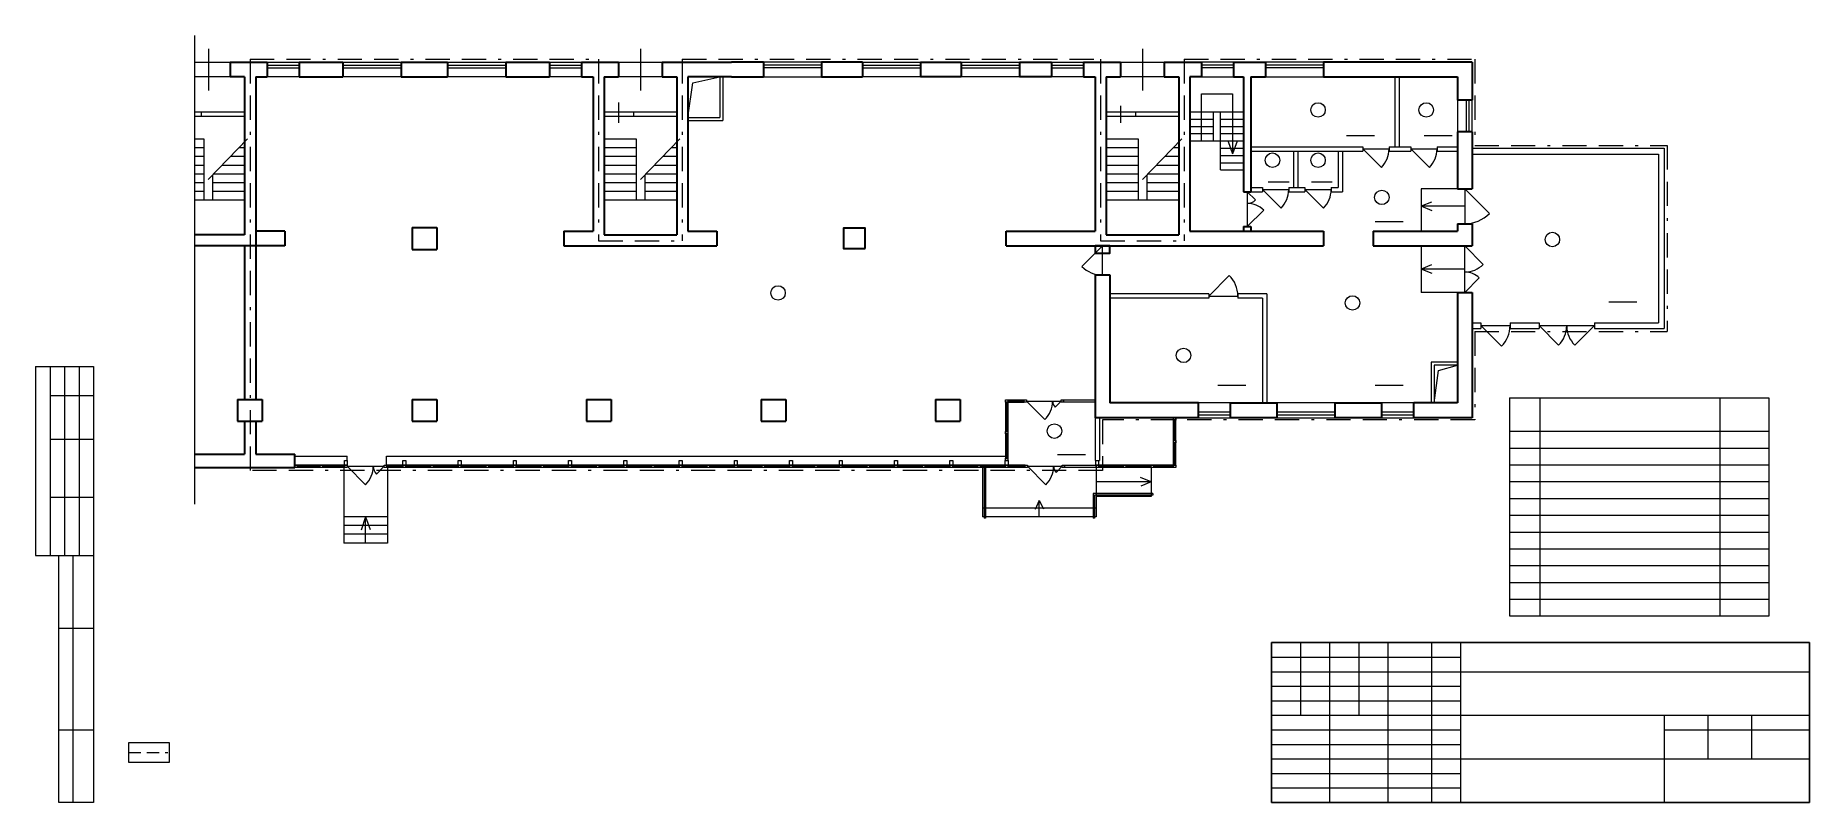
# Model space of a CAD drawing. Header units: metres. Extents: x 0 to 61, y 0.5 to 26.9.
import ezdxf

# ---------------------------------------------------------------- set-up
doc = ezdxf.new("R2010")
doc.units = ezdxf.units.M
doc.header["$MEASUREMENT"] = 0
doc.linetypes.add('( Border )', pattern=[1.751, 0.5, -0.25, 0.5, -0.25, 0.001, -0.25])
for name, color, linetype, lineweight in [('_Электрика', 7, 'Continuous', 15), ('Level 50', 7, 'Continuous', 0), ('Level 63', 7, 'Continuous', 0)]:
    doc.layers.add(name, color=color, linetype=linetype, lineweight=lineweight)

# ---------------------------------------------------------------- blocks, each defined once
blk = doc.blocks.new('*U330')
at = {"color": 7, "linetype": 'Continuous', "lineweight": 30}
for p, q in [((-0.425, 0.375), (-0.425, -0.375)), ((-0.425, 0.375), (0.425, 0.375)), ((0.425, 0.375), (0.425, -0.375)), ((-0.425, -0.375), (0.425, -0.375))]:
    blk.add_line(p, q, dxfattribs=at)

msp = doc.modelspace()

# ---------------------------------------------------------------- linework, layer by layer
at = {"color": 7, "linetype": 'Continuous', "lineweight": 0}
for p, q in [((5.463, 26.865), (5.463, 10.749)), ((7.969, 25.849), (9.069, 25.849)), ((7.969, 25.749), (9.069, 25.749)), ((10.569, 25.849), (12.569, 25.849)), ((10.569, 25.749), (12.569, 25.749)), ((14.169, 25.849), (16.169, 25.849)), ((14.169, 25.749), (16.169, 25.749)), ((17.669, 25.849), (18.769, 25.849)), ((17.669, 25.749), (18.769, 25.749)), ((27.029, 25.849), (25.029, 25.849)), ((27.029, 25.749), (25.029, 25.749)), ((28.429, 25.849), (30.429, 25.849)), ((28.429, 25.749), (30.429, 25.749)), ((31.829, 25.849), (33.829, 25.849)), ((31.829, 25.749), (33.829, 25.749)), ((34.929, 25.849), (36.029, 25.849)), ((34.929, 25.749), (36.029, 25.749)), ((41.189, 25.849), (40.089, 25.849)), ((41.189, 25.749), (40.089, 25.749)), ((44.289, 25.849), (42.289, 25.849)), ((44.289, 25.749), (42.289, 25.749)), ((49.199, 23.545), (49.199, 24.645)), ((49.299, 23.545), (49.299, 24.645)), ((39.689, 24.239), (41.539, 24.239)), ((39.689, 23.989), (40.489, 23.989)), ((40.489, 24.239), (40.489, 23.239)), ((40.739, 22.239), (40.739, 24.239)), ((40.739, 23.989), (41.539, 23.989)), ((5.463, 23.309), (5.789, 23.309)), ((5.789, 23.309), (5.789, 21.209)), ((7.289, 23.312), (5.937, 21.909)), ((19.549, 23.309), (20.649, 23.309)), ((20.649, 23.309), (20.649, 21.209)), ((22.149, 23.312), (20.797, 21.909)), ((36.809, 23.309), (37.909, 23.309)), ((37.909, 23.309), (37.909, 21.209)), ((39.409, 23.312), (38.057, 21.909)), ((39.689, 23.739), (40.489, 23.739)), ((39.689, 23.489), (40.489, 23.489)), ((39.689, 23.239), (40.739, 23.239)), ((40.739, 23.739), (41.539, 23.739)), ((40.739, 23.489), (41.539, 23.489)), ((40.739, 23.239), (41.539, 23.239)), ((41.003, 23.221), (41.156, 22.798)), ((41.317, 23.229), (41.156, 22.798)), ((5.463, 23.009), (5.789, 23.009)), ((5.463, 22.709), (5.789, 22.709)), ((6.708, 22.709), (7.189, 22.709)), ((6.997, 23.009), (7.189, 23.009)), ((19.549, 23.009), (20.649, 23.009)), ((19.549, 22.709), (20.649, 22.709)), ((21.568, 22.709), (22.049, 22.709)), ((21.857, 23.009), (22.049, 23.009)), ((36.809, 23.009), (37.909, 23.009)), ((36.809, 22.709), (37.909, 22.709)), ((38.828, 22.709), (39.309, 22.709)), ((39.117, 23.009), (39.309, 23.009)), ((40.739, 22.989), (41.539, 22.989)), ((40.739, 22.739), (41.539, 22.739)), ((45.639, 22.964), (46.539, 22.964)), ((45.639, 22.964), (46.276, 22.328)), ((47.289, 22.964), (48.189, 22.964)), ((47.289, 22.964), (47.926, 22.328)), ((5.463, 22.409), (5.789, 22.409)), ((5.463, 22.109), (5.789, 22.109)), ((6.089, 22.067), (6.089, 21.209)), ((6.13, 22.109), (7.189, 22.109)), ((6.419, 22.409), (7.189, 22.409)), ((19.549, 22.409), (20.649, 22.409)), ((19.549, 22.109), (20.649, 22.109)), ((20.949, 22.067), (20.949, 21.209)), ((20.99, 22.109), (22.049, 22.109)), ((21.279, 22.409), (22.049, 22.409)), ((36.809, 22.409), (37.909, 22.409)), ((36.809, 22.109), (37.909, 22.109)), ((38.209, 22.067), (38.209, 21.209)), ((38.25, 22.109), (39.309, 22.109)), ((38.539, 22.409), (39.309, 22.409)), ((40.739, 22.489), (41.539, 22.489)), ((40.739, 22.239), (41.539, 22.239)), ((5.463, 21.809), (5.789, 21.809)), ((5.463, 21.509), (5.789, 21.509)), ((6.089, 21.809), (7.189, 21.809)), ((6.089, 21.509), (7.189, 21.509)), ((19.549, 21.809), (20.649, 21.809)), ((19.549, 21.509), (20.649, 21.509)), ((20.949, 21.809), (22.049, 21.809)), ((20.949, 21.509), (22.049, 21.509)), ((36.809, 21.809), (37.909, 21.809)), ((36.809, 21.509), (37.909, 21.509)), ((38.209, 21.809), (39.309, 21.809)), ((38.209, 21.509), (39.309, 21.509)), ((41.664, 21.489), (41.664, 20.289)), ((41.664, 21.489), (41.947, 21.206)), ((42.189, 21.564), (43.089, 21.564)), ((42.189, 21.564), (42.826, 20.928)), ((43.649, 21.564), (44.549, 21.564)), ((43.649, 21.564), (44.286, 20.928)), ((48.889, 21.589), (47.644, 21.589)), ((47.644, 21.589), (47.644, 20.139)), ((49.144, 21.589), (49.144, 20.389)), ((49.144, 21.589), (49.993, 20.741)), ((5.463, 21.209), (7.189, 21.209)), ((19.549, 21.209), (22.049, 21.209)), ((36.809, 21.209), (39.309, 21.209)), ((41.664, 20.289), (42.23, 20.855)), ((47.999, 21.134), (47.644, 20.989)), ((49.144, 20.989), (47.644, 20.989)), ((48.018, 20.837), (47.644, 20.989)), ((36.684, 19.629), (35.977, 18.922)), ((36.684, 18.629), (36.684, 19.629)), ((47.644, 19.629), (47.644, 18.029)), ((49.144, 18.029), (49.144, 19.629)), ((49.144, 19.629), (49.781, 18.993)), ((47.999, 18.974), (47.644, 18.829)), ((40.339, 17.904), (41.046, 18.611)), ((49.144, 18.829), (47.644, 18.829)), ((48.018, 18.677), (47.644, 18.829)), ((49.639, 18.524), (49.144, 18.029)), ((40.339, 17.904), (41.339, 17.904)), ((48.889, 18.029), (47.644, 18.029)), ((49.699, 16.884), (50.699, 16.884)), ((49.699, 16.884), (50.406, 16.177)), ((51.699, 16.884), (53.599, 16.884)), ((51.699, 16.884), (52.371, 16.212)), ((52.928, 16.212), (53.599, 16.884)), ((33.349, 14.249), (33.349, 12.329)), ((33.389, 14.249), (33.389, 13.249)), ((33.429, 14.329), (33.989, 14.329)), ((33.429, 14.289), (33.989, 14.289)), ((33.429, 14.249), (33.429, 12.329)), ((33.429, 14.249), (33.989, 14.249)), ((34.069, 14.289), (35.269, 14.289)), ((34.069, 14.289), (34.706, 13.653)), ((35.269, 14.289), (35.057, 14.077)), ((39.129, 12.089), (39.129, 13.706)), ((39.169, 12.938), (39.169, 13.639)), ((39.209, 12.089), (39.209, 13.719)), ((39.989, 13.919), (41.089, 13.919)), ((39.989, 13.819), (41.089, 13.819)), ((42.689, 13.919), (44.689, 13.919)), ((42.689, 13.819), (44.689, 13.819)), ((46.289, 13.919), (47.389, 13.919)), ((46.289, 13.819), (47.389, 13.819)), ((33.389, 13.169), (33.389, 12.329)), ((39.169, 12.089), (39.169, 12.858)), ((8.919, 12.399), (10.719, 12.399)), ((10.719, 12.249), (10.719, 12.399)), ((12.069, 12.089), (12.069, 12.399)), ((12.069, 12.399), (33.349, 12.399)), ((50.682, 12.675), (59.6, 12.675)), ((10.619, 12.089), (8.919, 12.089)), ((10.629, 12.009), (8.919, 12.009)), ((8.999, 12.049), (9.789, 12.049)), ((9.869, 12.049), (10.629, 12.049)), ((10.599, 12.009), (10.599, 9.409)), ((10.709, 12.049), (11.989, 12.049)), ((10.709, 12.049), (11.346, 11.413)), ((11.989, 12.049), (11.721, 11.78)), ((34.024, 12.089), (12.069, 12.089)), ((12.069, 12.049), (12.639, 12.049)), ((12.639, 12.009), (12.069, 12.009)), ((12.099, 12.009), (12.099, 9.409)), ((12.719, 12.049), (13.589, 12.049)), ((14.539, 12.009), (12.719, 12.009)), ((13.669, 12.049), (14.539, 12.049)), ((14.619, 12.049), (15.489, 12.049)), ((16.439, 12.009), (14.619, 12.009)), ((15.569, 12.049), (16.439, 12.049)), ((16.519, 12.049), (17.389, 12.049)), ((18.339, 12.009), (16.519, 12.009)), ((17.469, 12.049), (18.339, 12.049)), ((18.419, 12.049), (19.289, 12.049)), ((20.239, 12.009), (18.419, 12.009)), ((19.369, 12.049), (20.239, 12.049)), ((20.319, 12.049), (21.189, 12.049)), ((22.139, 12.009), (20.319, 12.009)), ((21.269, 12.049), (22.139, 12.049)), ((22.219, 12.049), (23.089, 12.049)), ((24.039, 12.009), (22.219, 12.009)), ((23.169, 12.049), (24.039, 12.049)), ((24.119, 12.049), (24.989, 12.049)), ((25.939, 12.009), (24.119, 12.009)), ((34.024, 12.009), (24.744, 12.009)), ((25.069, 12.049), (25.939, 12.049)), ((26.019, 12.049), (26.794, 12.049)), ((26.874, 12.049), (27.649, 12.049)), ((27.729, 12.049), (28.599, 12.049)), ((28.679, 12.049), (29.549, 12.049)), ((29.629, 12.049), (30.499, 12.049)), ((30.579, 12.049), (31.449, 12.049)), ((31.529, 12.049), (32.399, 12.049)), ((32.479, 12.049), (33.349, 12.049)), ((32.564, 12.009), (32.564, 10.309)), ((32.614, 12.009), (32.614, 10.259)), ((32.664, 12.009), (32.664, 10.259)), ((33.429, 12.049), (34.024, 12.049)), ((34.104, 12.049), (35.304, 12.049)), ((34.104, 12.049), (34.741, 11.413)), ((35.304, 12.049), (35.092, 11.837)), ((36.464, 12.009), (36.464, 10.309)), ((39.129, 12.089), (36.544, 12.089)), ((36.544, 12.049), (37.414, 12.049)), ((39.129, 12.009), (36.544, 12.009)), ((37.494, 12.049), (38.364, 12.049)), ((38.364, 11.509), (37.991, 11.662)), ((38.364, 12.009), (38.364, 11.009)), ((38.444, 12.049), (39.129, 12.049)), ((50.682, 12.097), (59.6, 12.097)), ((36.364, 11.109), (36.364, 10.259)), ((38.414, 11.109), (36.364, 11.109)), ((36.414, 11.059), (36.414, 10.259)), ((38.414, 11.059), (36.414, 11.059)), ((38.364, 11.509), (36.464, 11.509)), ((38.364, 11.009), (36.464, 11.009)), ((38.364, 11.509), (38.01, 11.365)), ((38.414, 11.109), (38.414, 11.059)), ((50.682, 11.52), (59.6, 11.52)), ((36.464, 10.609), (32.564, 10.609)), ((34.514, 10.869), (34.372, 10.564)), ((34.514, 10.309), (34.514, 10.869)), ((34.514, 10.869), (34.654, 10.58)), ((50.682, 10.943), (59.6, 10.943)), ((12.099, 10.309), (10.599, 10.309)), ((12.099, 10.009), (10.599, 10.009)), ((11.349, 10.309), (11.193, 9.852)), ((11.349, 9.409), (11.349, 10.309)), ((11.349, 10.309), (11.509, 9.876)), ((36.464, 10.309), (32.564, 10.309)), ((32.664, 10.259), (32.614, 10.259)), ((36.414, 10.259), (36.364, 10.259)), ((50.682, 10.365), (59.6, 10.365)), ((50.682, 9.787), (59.6, 9.787)), ((12.099, 9.709), (10.599, 9.709)), ((12.099, 9.409), (10.599, 9.409)), ((50.682, 9.21), (59.6, 9.21)), ((50.682, 8.633), (59.6, 8.633)), ((50.682, 8.055), (59.6, 8.055)), ((50.682, 7.477), (59.6, 7.477))]:
    msp.add_line(p, q, dxfattribs=at)
at = {"color": 7, "linetype": 'Continuous', "lineweight": 13}
for p, q in [((5.946, 26.4), (5.946, 24.971)), ((20.806, 26.4), (20.806, 24.971)), ((38.066, 26.4), (38.066, 24.971)), ((5.463, 25.949), (6.689, 25.949)), ((7.969, 25.949), (9.069, 25.949)), ((10.569, 25.949), (12.569, 25.949)), ((14.169, 25.949), (16.169, 25.949)), ((17.669, 25.949), (18.769, 25.949)), ((20.049, 25.949), (21.549, 25.949)), ((27.029, 25.949), (25.029, 25.949)), ((28.429, 25.949), (30.429, 25.949)), ((31.829, 25.949), (33.829, 25.949)), ((34.929, 25.949), (36.029, 25.949)), ((37.309, 25.949), (38.809, 25.949)), ((41.189, 25.949), (40.089, 25.949)), ((44.289, 25.949), (42.289, 25.949)), ((6.689, 25.439), (5.463, 25.439)), ((9.069, 25.439), (7.969, 25.439)), ((12.569, 25.439), (10.569, 25.439)), ((16.169, 25.439), (14.169, 25.439)), ((18.769, 25.439), (17.669, 25.439)), ((21.549, 25.439), (20.049, 25.439)), ((23.529, 25.439), (23.529, 24.039)), ((23.629, 25.439), (23.629, 23.939)), ((25.029, 25.439), (27.029, 25.439)), ((30.429, 25.439), (28.429, 25.439)), ((33.829, 25.439), (31.829, 25.439)), ((36.029, 25.439), (34.929, 25.439)), ((38.809, 25.439), (37.309, 25.439)), ((40.089, 25.439), (41.189, 25.439)), ((42.289, 25.439), (44.289, 25.439)), ((46.739, 25.439), (46.739, 23.039)), ((46.889, 25.439), (46.889, 23.039)), ((20.048, 24.561), (20.048, 23.861)), ((37.308, 24.443), (37.308, 23.861)), ((48.889, 24.645), (48.889, 23.545)), ((49.399, 23.545), (49.399, 24.645)), ((5.463, 24.239), (7.189, 24.239)), ((5.463, 24.089), (7.189, 24.089)), ((5.698, 24.239), (5.698, 24.089)), ((19.549, 24.239), (22.049, 24.239)), ((19.549, 24.089), (22.049, 24.089)), ((20.558, 24.239), (20.558, 24.089)), ((22.429, 24.039), (23.529, 24.039)), ((22.429, 23.939), (23.629, 23.939)), ((36.809, 24.239), (39.309, 24.239)), ((36.809, 24.089), (39.309, 24.089)), ((37.818, 24.239), (37.818, 24.089)), ((45.077, 23.423), (46.04, 23.423)), ((47.749, 23.423), (48.713, 23.423)), ((41.789, 23.039), (45.639, 23.039)), ((41.789, 22.889), (45.639, 22.889)), ((43.249, 22.889), (43.249, 21.639)), ((43.399, 22.889), (43.399, 21.639)), ((44.789, 22.889), (44.789, 21.639)), ((44.939, 22.889), (44.939, 21.489)), ((45.639, 23.039), (45.639, 22.889)), ((46.539, 23.039), (46.539, 22.889)), ((46.539, 23.039), (47.289, 23.039)), ((46.539, 22.889), (47.289, 22.889)), ((47.289, 23.039), (47.289, 22.889)), ((48.189, 23.039), (48.189, 22.889)), ((48.189, 23.039), (48.889, 23.039)), ((48.189, 22.889), (48.889, 22.889)), ((49.399, 22.984), (55.999, 22.984)), ((49.399, 22.784), (55.799, 22.784)), ((55.799, 22.784), (55.799, 16.984)), ((55.999, 22.984), (55.999, 16.784)), ((41.789, 21.639), (42.189, 21.639)), ((41.789, 21.489), (42.189, 21.489)), ((42.189, 21.639), (42.189, 21.489)), ((42.386, 21.833), (43.1, 21.833)), ((43.089, 21.639), (43.089, 21.489)), ((43.089, 21.639), (43.649, 21.639)), ((43.089, 21.489), (43.649, 21.489)), ((43.649, 21.639), (43.649, 21.489)), ((43.87, 21.833), (44.584, 21.833)), ((44.549, 21.639), (44.549, 21.489)), ((44.549, 21.639), (44.789, 21.639)), ((44.549, 21.489), (44.939, 21.489)), ((46.061, 20.468), (47.025, 20.468)), ((40.339, 17.979), (36.939, 17.979)), ((40.339, 17.829), (36.939, 17.829)), ((40.339, 17.979), (40.339, 17.829)), ((42.339, 17.979), (41.339, 17.979)), ((41.339, 17.979), (41.339, 17.829)), ((42.189, 17.829), (41.339, 17.829)), ((42.189, 17.829), (42.189, 14.229)), ((42.339, 17.979), (42.339, 14.229)), ((54.095, 17.698), (55.059, 17.698)), ((49.399, 16.984), (49.699, 16.984)), ((49.399, 16.784), (49.699, 16.784)), ((49.699, 16.984), (49.699, 16.784)), ((50.699, 16.984), (50.699, 16.784)), ((50.699, 16.984), (51.699, 16.984)), ((50.699, 16.784), (51.699, 16.784)), ((51.699, 16.984), (51.699, 16.784)), ((53.599, 16.984), (53.599, 16.784)), ((53.599, 16.984), (55.799, 16.984)), ((53.599, 16.784), (55.999, 16.784)), ((47.989, 15.629), (47.989, 14.229)), ((48.889, 15.629), (47.989, 15.629)), ((48.889, 15.529), (48.089, 15.529)), ((48.089, 15.529), (48.089, 14.229)), ((40.651, 14.836), (41.614, 14.836)), ((46.061, 14.836), (47.025, 14.836)), ((41.089, 14.229), (39.989, 14.229)), ((44.689, 14.229), (42.689, 14.229)), ((47.389, 14.229), (46.289, 14.229)), ((50.682, 14.407), (59.6, 14.407)), ((50.682, 14.407), (50.682, 6.9)), ((51.72, 14.407), (51.72, 6.9)), ((57.911, 14.407), (57.911, 6.9)), ((59.6, 14.4), (59.6, 6.893)), ((36.429, 13.719), (36.429, 12.249)), ((36.579, 13.719), (36.579, 12.249)), ((39.989, 13.719), (41.089, 13.719)), ((42.689, 13.719), (44.689, 13.719)), ((46.289, 13.719), (47.389, 13.719)), ((50.682, 13.253), (59.6, 13.253)), ((35.138, 12.451), (36.102, 12.451)), ((36.429, 12.249), (36.579, 12.249)), ((50.682, 6.9), (59.6, 6.9))]:
    msp.add_line(p, q, dxfattribs=at)
at = {"color": 7, "linetype": 'Continuous', "lineweight": 30}
for p, q in [((6.689, 25.949), (6.689, 25.439)), ((6.689, 25.949), (7.969, 25.949)), ((7.969, 25.949), (7.969, 25.439)), ((9.069, 25.949), (9.069, 25.439)), ((9.069, 25.949), (10.569, 25.949)), ((10.569, 25.949), (10.569, 25.439)), ((12.569, 25.949), (12.569, 25.439)), ((12.569, 25.949), (14.169, 25.949)), ((14.169, 25.949), (14.169, 25.439)), ((16.169, 25.949), (16.169, 25.439)), ((16.169, 25.949), (17.669, 25.949)), ((17.669, 25.949), (17.669, 25.439)), ((18.769, 25.949), (18.769, 25.439)), ((18.769, 25.949), (20.049, 25.949)), ((20.049, 25.949), (20.049, 25.439)), ((21.549, 25.949), (21.549, 25.439)), ((21.549, 25.949), (23.929, 25.949)), ((25.029, 25.949), (23.929, 25.949)), ((25.029, 25.949), (25.029, 25.439)), ((27.029, 25.949), (27.029, 25.439)), ((28.429, 25.949), (27.029, 25.949)), ((28.429, 25.949), (28.429, 25.439)), ((30.429, 25.949), (30.429, 25.439)), ((30.429, 25.949), (31.829, 25.949)), ((31.829, 25.949), (31.829, 25.439)), ((33.829, 25.949), (33.829, 25.439)), ((33.829, 25.949), (34.929, 25.949)), ((34.929, 25.949), (34.929, 25.439)), ((36.029, 25.949), (37.309, 25.949)), ((36.029, 25.949), (36.029, 25.439)), ((37.309, 25.949), (37.309, 25.439)), ((38.809, 25.949), (38.809, 25.439)), ((38.809, 25.949), (40.089, 25.949)), ((40.089, 25.949), (40.089, 25.439)), ((41.189, 25.949), (41.189, 25.439)), ((41.189, 25.949), (42.289, 25.949)), ((42.289, 25.949), (42.289, 25.439)), ((44.289, 25.949), (44.289, 25.439)), ((49.399, 25.949), (44.289, 25.949)), ((49.399, 25.949), (49.399, 24.645)), ((7.189, 25.439), (6.689, 25.439)), ((7.189, 25.439), (7.189, 20.009)), ((7.569, 25.439), (7.969, 25.439)), ((7.569, 25.439), (7.569, 14.349)), ((9.069, 25.439), (10.569, 25.439)), ((12.569, 25.439), (14.169, 25.439)), ((16.169, 25.439), (17.669, 25.439)), ((18.769, 25.439), (19.169, 25.439)), ((19.169, 25.439), (19.169, 20.139)), ((19.549, 25.439), (20.049, 25.439)), ((19.549, 25.439), (19.549, 20.009)), ((21.549, 25.439), (22.049, 25.439)), ((22.049, 25.439), (22.049, 20.009)), ((22.429, 25.439), (22.429, 20.139)), ((23.929, 25.439), (22.429, 25.439)), ((23.929, 25.439), (25.029, 25.439)), ((27.029, 25.439), (28.429, 25.439)), ((31.829, 25.439), (30.429, 25.439)), ((34.929, 25.439), (33.829, 25.439)), ((36.029, 25.439), (36.429, 25.439)), ((36.429, 25.439), (36.429, 20.139)), ((36.809, 25.439), (36.809, 20.009)), ((36.809, 25.439), (37.309, 25.439)), ((38.809, 25.439), (39.309, 25.439)), ((39.309, 25.439), (39.309, 20.009)), ((39.689, 25.439), (39.689, 20.139)), ((40.089, 25.439), (39.689, 25.439)), ((41.189, 25.439), (41.539, 25.439)), ((41.539, 25.439), (41.539, 21.489)), ((41.789, 25.439), (42.289, 25.439)), ((41.789, 25.439), (41.789, 21.489)), ((44.289, 25.439), (48.889, 25.439)), ((48.889, 25.439), (48.889, 24.645)), ((49.399, 24.645), (48.889, 24.645)), ((49.399, 23.545), (48.889, 23.545)), ((48.889, 23.545), (48.889, 21.589)), ((49.399, 23.545), (49.399, 21.589)), ((41.539, 21.489), (41.789, 21.489)), ((48.889, 21.589), (49.399, 21.589)), ((8.569, 20.139), (7.569, 20.139)), ((8.569, 20.139), (8.569, 19.629)), ((18.169, 20.139), (18.169, 19.629)), ((18.169, 20.139), (19.169, 20.139)), ((22.429, 20.139), (23.429, 20.139)), ((23.429, 20.139), (23.429, 19.629)), ((33.379, 20.139), (34.279, 20.139)), ((33.379, 19.629), (33.379, 20.139)), ((34.279, 20.139), (36.429, 20.139)), ((39.689, 20.139), (44.289, 20.139)), ((41.539, 20.289), (41.789, 20.289)), ((41.539, 20.289), (41.539, 20.139)), ((41.789, 20.289), (41.789, 20.139)), ((44.289, 20.139), (44.289, 19.629)), ((45.989, 20.139), (45.989, 19.629)), ((45.989, 20.139), (48.889, 20.139)), ((48.889, 20.389), (49.399, 20.389)), ((48.889, 20.389), (48.889, 20.139)), ((49.399, 20.389), (49.399, 19.629)), ((7.189, 20.009), (5.463, 20.009)), ((8.569, 19.629), (5.463, 19.629)), ((7.189, 19.629), (7.189, 14.349)), ((18.169, 19.629), (23.429, 19.629)), ((19.549, 20.009), (22.049, 20.009)), ((33.379, 19.629), (34.279, 19.629)), ((34.279, 19.629), (36.429, 19.629)), ((36.429, 19.629), (36.939, 19.629)), ((36.809, 20.009), (39.309, 20.009)), ((36.939, 19.629), (44.289, 19.629)), ((45.989, 19.629), (49.399, 19.629)), ((36.429, 18.629), (36.429, 13.719)), ((36.429, 18.629), (36.939, 18.629)), ((36.939, 18.629), (36.939, 14.229)), ((48.889, 18.029), (48.889, 14.229)), ((48.889, 18.029), (49.399, 18.029)), ((49.399, 18.029), (49.399, 13.719)), ((39.989, 14.229), (36.939, 14.229)), ((39.989, 13.719), (39.989, 14.229)), ((41.089, 13.719), (41.089, 14.229)), ((41.089, 14.229), (42.689, 14.229)), ((42.689, 13.719), (42.689, 14.229)), ((44.689, 13.719), (44.689, 14.229)), ((44.689, 14.229), (46.289, 14.229)), ((46.289, 13.719), (46.289, 14.229)), ((48.889, 14.229), (47.389, 14.229)), ((47.389, 13.719), (47.389, 14.229)), ((7.189, 13.599), (7.189, 12.469)), ((7.569, 13.599), (7.569, 12.469)), ((39.989, 13.719), (36.429, 13.719)), ((42.689, 13.719), (41.089, 13.719)), ((46.289, 13.719), (44.689, 13.719)), ((49.399, 13.719), (47.389, 13.719)), ((5.463, 12.469), (7.189, 12.469)), ((7.569, 12.469), (8.919, 12.469)), ((8.919, 12.009), (8.919, 12.469)), ((5.463, 12.009), (8.919, 12.009))]:
    msp.add_line(p, q, dxfattribs=at)
at = {"color": 1, "linetype": '( Border )', "lineweight": 13, "ltscale": 1.666667}
for p, q in [((7.374, 26.049), (19.358, 26.049)), ((7.374, 26.049), (7.374, 11.903)), ((19.358, 26.049), (19.358, 19.806)), ((22.234, 26.049), (36.618, 26.049)), ((22.234, 26.049), (22.234, 19.806)), ((36.618, 26.049), (36.618, 19.806)), ((39.494, 26.049), (49.484, 26.049)), ((39.494, 26.049), (39.494, 19.806)), ((49.484, 26.049), (49.484, 23.084)), ((49.484, 23.084), (56.099, 23.084)), ((56.099, 23.084), (56.099, 16.684)), ((19.358, 19.806), (22.234, 19.806)), ((36.618, 19.806), (39.494, 19.806)), ((49.484, 16.684), (56.099, 16.684)), ((49.484, 16.684), (49.484, 13.642)), ((36.69, 13.642), (36.69, 11.903)), ((49.484, 13.642), (36.69, 13.642)), ((36.69, 11.903), (7.374, 11.903))]:
    msp.add_line(p, q, dxfattribs=at)
for p, q in [((42.497, 0.483), (42.497, 5.983)), ((42.497, 5.983), (60.997, 5.983)), ((60.997, 0.483), (60.997, 5.983)), ((60.997, 0.483), (42.497, 0.483))]:
    msp.add_line(p, q)
at = {"color": 1, "linetype": '( Border )', "lineweight": 13, "ltscale": 0.833333}
msp.add_line((3.203, 2.2), (4.597, 2.2), dxfattribs=at)
at = {"color": 7, "linetype": 'Continuous', "lineweight": 0, "flags": 128}
for points in [[(22.429, 24.039), (22.605, 25.234), (23.529, 25.439)], [(40.089, 23.239), (40.089, 24.853), (41.156, 24.853), (41.156, 22.798)], [(48.089, 14.229), (48.235, 15.341), (48.889, 15.529)]]:
    msp.add_lwpolyline(points, dxfattribs=at)
at = {"color": 7, "linetype": 'Continuous', "lineweight": 30, "flags": 128}
msp.add_lwpolyline([(28.529, 19.534), (28.529, 20.234), (27.779, 20.234), (27.779, 19.534), (28.529, 19.534)], close=True, dxfattribs=at)
at = {"color": 7, "linetype": 'Continuous', "lineweight": 13, "flags": 128}
for points in [[(33.349, 14.329), (33.429, 14.329), (33.429, 14.249), (33.349, 14.249), (33.349, 14.329)], [(33.989, 14.329), (34.069, 14.329), (34.069, 14.249), (33.989, 14.249), (33.989, 14.329)], [(35.269, 14.329), (35.349, 14.329), (35.349, 14.249), (35.269, 14.249), (35.269, 14.329)], [(36.349, 14.329), (36.429, 14.329), (36.429, 14.249), (35.349, 14.249), (35.349, 14.329)], [(39.129, 13.719), (39.209, 13.719), (39.209, 13.639), (39.129, 13.639), (39.129, 13.719)], [(33.349, 13.249), (33.429, 13.249), (33.429, 13.169), (33.349, 13.169), (33.349, 13.249)], [(39.129, 12.938), (39.209, 12.938), (39.209, 12.858), (39.129, 12.858), (39.129, 12.938)], [(10.719, 12.249), (10.719, 12.089), (10.619, 12.089), (10.619, 12.249), (10.719, 12.249)], [(12.729, 12.249), (12.729, 12.089), (12.629, 12.089), (12.629, 12.249), (12.729, 12.249)], [(14.629, 12.249), (14.629, 12.089), (14.529, 12.089), (14.529, 12.249), (14.629, 12.249)], [(16.529, 12.249), (16.529, 12.089), (16.429, 12.089), (16.429, 12.249), (16.529, 12.249)], [(18.429, 12.249), (18.429, 12.089), (18.329, 12.089), (18.329, 12.249), (18.429, 12.249)], [(20.329, 12.249), (20.329, 12.089), (20.229, 12.089), (20.229, 12.249), (20.329, 12.249)], [(22.229, 12.249), (22.229, 12.089), (22.129, 12.089), (22.129, 12.249), (22.229, 12.249)], [(24.129, 12.249), (24.129, 12.089), (24.029, 12.089), (24.029, 12.249), (24.129, 12.249)], [(26.029, 12.249), (26.029, 12.089), (25.929, 12.089), (25.929, 12.249), (26.029, 12.249)], [(27.739, 12.249), (27.739, 12.089), (27.639, 12.089), (27.639, 12.249), (27.739, 12.249)], [(29.639, 12.249), (29.639, 12.089), (29.539, 12.089), (29.539, 12.249), (29.639, 12.249)], [(31.539, 12.249), (31.539, 12.089), (31.439, 12.089), (31.439, 12.249), (31.539, 12.249)], [(33.439, 12.249), (33.439, 12.089), (33.339, 12.089), (33.339, 12.249), (33.439, 12.249)], [(33.349, 12.329), (33.429, 12.329), (33.429, 12.249), (33.349, 12.249), (33.349, 12.329)], [(36.554, 12.249), (36.554, 12.089), (36.454, 12.089), (36.454, 12.249), (36.554, 12.249)], [(8.919, 12.089), (8.999, 12.089), (8.999, 12.009), (8.919, 12.009), (8.919, 12.089)], [(9.789, 12.089), (9.869, 12.089), (9.869, 12.009), (9.789, 12.009), (9.789, 12.089)], [(10.629, 12.089), (10.709, 12.089), (10.709, 12.009), (10.629, 12.009), (10.629, 12.089)], [(11.989, 12.089), (12.069, 12.089), (12.069, 12.009), (11.989, 12.009), (11.989, 12.089)], [(12.639, 12.089), (12.719, 12.089), (12.719, 12.009), (12.639, 12.009), (12.639, 12.089)], [(13.589, 12.089), (13.669, 12.089), (13.669, 12.009), (13.589, 12.009), (13.589, 12.089)], [(14.539, 12.089), (14.619, 12.089), (14.619, 12.009), (14.539, 12.009), (14.539, 12.089)], [(15.489, 12.089), (15.569, 12.089), (15.569, 12.009), (15.489, 12.009), (15.489, 12.089)], [(16.439, 12.089), (16.519, 12.089), (16.519, 12.009), (16.439, 12.009), (16.439, 12.089)], [(17.389, 12.089), (17.469, 12.089), (17.469, 12.009), (17.389, 12.009), (17.389, 12.089)], [(18.339, 12.089), (18.419, 12.089), (18.419, 12.009), (18.339, 12.009), (18.339, 12.089)], [(19.289, 12.089), (19.369, 12.089), (19.369, 12.009), (19.289, 12.009), (19.289, 12.089)], [(20.239, 12.089), (20.319, 12.089), (20.319, 12.009), (20.239, 12.009), (20.239, 12.089)], [(21.189, 12.089), (21.269, 12.089), (21.269, 12.009), (21.189, 12.009), (21.189, 12.089)], [(22.139, 12.089), (22.219, 12.089), (22.219, 12.009), (22.139, 12.009), (22.139, 12.089)], [(23.089, 12.089), (23.169, 12.089), (23.169, 12.009), (23.089, 12.009), (23.089, 12.089)], [(24.039, 12.089), (24.119, 12.089), (24.119, 12.009), (24.039, 12.009), (24.039, 12.089)], [(24.989, 12.089), (25.069, 12.089), (25.069, 12.009), (24.989, 12.009), (24.989, 12.089)], [(25.939, 12.089), (26.019, 12.089), (26.019, 12.009), (25.939, 12.009), (25.939, 12.089)], [(26.794, 12.089), (26.874, 12.089), (26.874, 12.009), (26.794, 12.009), (26.794, 12.089)], [(27.649, 12.089), (27.729, 12.089), (27.729, 12.009), (27.649, 12.009), (27.649, 12.089)], [(28.599, 12.089), (28.679, 12.089), (28.679, 12.009), (28.599, 12.009), (28.599, 12.089)], [(29.549, 12.089), (29.629, 12.089), (29.629, 12.009), (29.549, 12.009), (29.549, 12.089)], [(30.499, 12.089), (30.579, 12.089), (30.579, 12.009), (30.499, 12.009), (30.499, 12.089)], [(31.449, 12.089), (31.529, 12.089), (31.529, 12.009), (31.449, 12.009), (31.449, 12.089)], [(32.399, 12.089), (32.479, 12.089), (32.479, 12.009), (32.399, 12.009), (32.399, 12.089)], [(33.349, 12.089), (33.429, 12.089), (33.429, 12.009), (33.349, 12.009), (33.349, 12.089)], [(34.024, 12.089), (34.104, 12.089), (34.104, 12.009), (34.024, 12.009), (34.024, 12.089)], [(35.304, 12.089), (35.384, 12.089), (35.384, 12.009), (35.304, 12.009), (35.304, 12.089)], [(36.384, 12.089), (36.464, 12.089), (36.464, 12.009), (35.384, 12.009), (35.384, 12.089)], [(36.464, 12.089), (36.544, 12.089), (36.544, 12.009), (36.464, 12.009), (36.464, 12.089)], [(37.414, 12.089), (37.494, 12.089), (37.494, 12.009), (37.414, 12.009), (37.414, 12.089)], [(38.364, 12.089), (38.444, 12.089), (38.444, 12.009), (38.364, 12.009), (38.364, 12.089)], [(39.129, 12.089), (39.209, 12.089), (39.209, 12.009), (39.129, 12.009), (39.129, 12.089)], [(3.203, 2.544), (4.597, 2.544), (4.597, 1.856), (3.203, 1.856), (3.203, 2.544)]]:
    msp.add_lwpolyline(points, close=True, dxfattribs=at)
at = {"color": 7, "linetype": 'Continuous', "lineweight": 0}
for centre in [(44.098, 24.303), (47.818, 24.303), (42.531, 22.574), (44.098, 22.574), (46.291, 21.295), (52.154, 19.846), (25.53, 18.01), (45.283, 17.666), (39.473, 15.863), (35.034, 13.257)]:
    msp.add_circle(centre, 0.249, dxfattribs=at)
for centre, radius, start, end in [((45.639, 22.964), 0.9, 315, 0), ((47.289, 22.964), 0.9, 315, 0), ((42.189, 21.564), 0.9, 315, 0), ((43.649, 21.564), 0.9, 315, 0), ((41.664, 21.489), 0.4, 270, 315), ((41.664, 20.289), 0.8, 45, 90), ((49.144, 21.589), 1.2, 270, 315), ((36.684, 19.629), 1, 225, 270), ((49.144, 19.629), 0.9, 270, 315), ((40.339, 17.904), 1, 0, 45), ((49.144, 18.029), 0.7, 45, 90), ((49.699, 16.884), 1, 315, 360), ((51.699, 16.884), 0.95, 315, 360), ((53.599, 16.884), 0.95, 180, 225), ((34.069, 14.289), 0.9, 315, 360), ((35.269, 14.289), 0.3, 180, 225), ((10.709, 12.049), 0.9, 315, 0), ((11.989, 12.049), 0.38, 180, 225), ((34.104, 12.049), 0.9, 315, 360), ((35.304, 12.049), 0.3, 180, 225)]:
    msp.add_arc(centre, radius, start, end, dxfattribs=at)
at = {"layer": '_Электрика', "lineweight": 30}
msp.add_lwpolyline([(36.429, 19.38), (36.939, 19.38), (36.939, 19.624), (36.429, 19.624)], close=True, dxfattribs=at)
at = {"layer": 'Level 50', "color": 7, "linetype": 'Continuous', "lineweight": 13}
msp.add_line((1.997, 15.483), (1.997, 0.483), dxfattribs=at)
at = {"layer": 'Level 63', "color": 7, "linetype": 'Continuous', "lineweight": 13}
for p, q in [((-0.003, 15.483), (1.997, 15.483)), ((-0.003, 15.483), (-0.003, 8.983)), ((0.497, 15.483), (0.497, 8.983)), ((0.997, 15.483), (0.997, 8.983)), ((1.497, 15.483), (1.497, 8.983)), ((0.497, 14.483), (1.997, 14.483)), ((0.497, 12.983), (1.997, 12.983)), ((0.497, 10.983), (1.997, 10.983)), ((-0.003, 8.983), (1.997, 8.983)), ((0.797, 8.983), (1.997, 8.983)), ((1.297, 0.483), (1.297, 8.983)), ((0.797, 6.483), (1.997, 6.483)), ((42.497, 5.983), (60.997, 5.983)), ((42.497, 5.983), (42.497, 0.483)), ((43.497, 5.983), (43.497, 3.483)), ((44.497, 5.983), (44.497, 0.483)), ((45.497, 5.983), (45.497, 3.483)), ((46.497, 5.983), (46.497, 0.483)), ((47.997, 5.983), (47.997, 0.483)), ((48.997, 5.983), (48.997, 0.483)), ((48.997, 4.983), (60.997, 4.983)), ((42.497, 3.983), (48.997, 3.983)), ((42.497, 3.483), (48.997, 3.483)), ((48.997, 3.483), (60.997, 3.483)), ((0.797, 2.983), (1.997, 2.983)), ((55.997, 2.983), (60.997, 2.983)), ((48.997, 1.983), (60.997, 1.983))]:
    msp.add_line(p, q, dxfattribs=at)
at = {"layer": 'Level 63', "color": 7, "linetype": 'Continuous', "lineweight": 0}
for p, q in [((42.497, 5.483), (48.997, 5.483)), ((42.497, 4.983), (48.997, 4.983)), ((42.497, 4.483), (48.997, 4.483)), ((42.497, 2.983), (48.997, 2.983)), ((42.497, 2.483), (48.997, 2.483)), ((42.497, 1.983), (48.997, 1.983)), ((42.497, 1.483), (48.997, 1.483)), ((42.497, 0.983), (48.997, 0.983))]:
    msp.add_line(p, q, dxfattribs=at)
at = {"layer": 'Level 63', "color": 7, "linetype": 'Continuous', "lineweight": 13, "flags": 128}
for points in [[(1.997, 0.483), (0.797, 0.483), (0.797, 8.983)], [(55.997, 3.483), (55.997, 0.483)], [(57.497, 3.483), (57.497, 1.983)], [(58.997, 3.483), (58.997, 1.983)]]:
    msp.add_lwpolyline(points, dxfattribs=at)

# ---------------------------------------------------------------- block references
at = {"color": 7, "linetype": 'Continuous', "lineweight": 30}
for p in [(13.369, 19.884), (7.369, 13.974), (13.369, 13.974), (19.369, 13.974), (25.369, 13.974), (31.369, 13.974)]:
    msp.add_blockref('*U330', p, dxfattribs=at)

doc.saveas('drawing.dxf')
